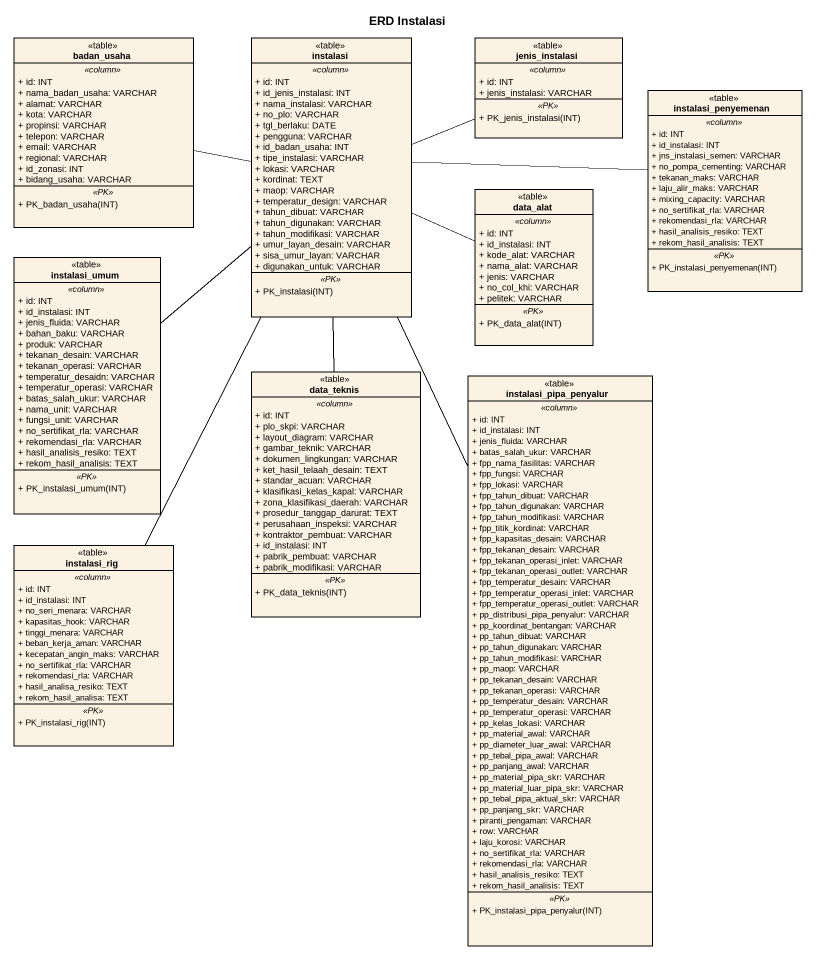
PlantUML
@startuml
title ERD Instalasi
hide circle
hide empty members
skinparam classAttributeIconSize 0
class badan_usaha <<table>> {
  .. <<column>> ..
  + id: INT
  + nama_badan_usaha: VARCHAR
  + alamat: VARCHAR
  + kota: VARCHAR
  + propinsi: VARCHAR
  + telepon: VARCHAR
  + email: VARCHAR
  + regional: VARCHAR
  + id_zonasi: INT
  + bidang_usaha: VARCHAR
  .. <<PK>> ..
  + PK_badan_usaha(INT)
}
class instalasi <<table>> {
  .. <<column>> ..
  + id: INT
  + id_jenis_instalasi: INT
  + nama_instalasi: VARCHAR
  + no_plo: VARCHAR
  + tgl_berlaku: DATE
  + pengguna: VARCHAR
  + id_badan_usaha: INT
  + tipe_instalasi: VARCHAR
  + lokasi: VARCHAR
  + kordinat: TEXT
  + maop: VARCHAR
  + temperatur_design: VARCHAR
  + tahun_dibuat: VARCHAR
  + tahun_digunakan: VARCHAR
  + tahun_modifikasi: VARCHAR
  + umur_layan_desain: VARCHAR
  + sisa_umur_layan: VARCHAR
  + digunakan_untuk: VARCHAR
  .. <<PK>> ..
  + PK_instalasi(INT)
}
class jenis_instalasi <<table>> {
  .. <<column>> ..
  + id: INT
  + jenis_instalasi: VARCHAR
  .. <<PK>> ..
  + PK_jenis_instalasi(INT)
}
class instalasi_penyemenan <<table>> {
  .. <<column>> ..
  + id: INT
  + id_instalasi: INT
  + jns_instalasi_semen: VARCHAR
  + no_pompa_cementing: VARCHAR
  + tekanan_maks: VARCHAR
  + laju_alir_maks: VARCHAR
  + mixing_capacity: VARCHAR
  + no_sertifikat_rla: VARCHAR
  + rekomendasi_rla: VARCHAR
  + hasil_analisis_resiko: TEXT
  + rekom_hasil_analisis: TEXT
  .. <<PK>> ..
  + PK_instalasi_penyemenan(INT)
}
class data_alat <<table>> {
  .. <<column>> ..
  + id: INT
  + id_instalasi: INT
  + kode_alat: VARCHAR
  + nama_alat: VARCHAR
  + jenis: VARCHAR
  + no_col_khi: VARCHAR
  + pelitek: VARCHAR
  .. <<PK>> ..
  + PK_data_alat(INT)
}
class instalasi_umum <<table>> {
  .. <<column>> ..
  + id: INT
  + id_instalasi: INT
  + jenis_fluida: VARCHAR
  + bahan_baku: VARCHAR
  + produk: VARCHAR
  + tekanan_desain: VARCHAR
  + tekanan_operasi: VARCHAR
  + temperatur_desaidn: VARCHAR
  + temperatur_operasi: VARCHAR
  + batas_salah_ukur: VARCHAR
  + nama_unit: VARCHAR
  + fungsi_unit: VARCHAR
  + no_sertifikat_rla: VARCHAR
  + rekomendasi_rla: VARCHAR
  + hasil_analisis_resiko: TEXT
  + rekom_hasil_analisis: TEXT
  .. <<PK>> ..
  + PK_instalasi_umum(INT)
}
class data_teknis <<table>> {
  .. <<column>> ..
  + id: INT
  + plo_skpi: VARCHAR
  + layout_diagram: VARCHAR
  + gambar_teknik: VARCHAR
  + dokumen_lingkungan: VARCHAR
  + ket_hasil_telaah_desain: TEXT
  + standar_acuan: VARCHAR
  + klasifikasi_kelas_kapal: VARCHAR
  + zona_klasifikasi_daerah: VARCHAR
  + prosedur_tanggap_darurat: TEXT
  + perusahaan_inspeksi: VARCHAR
  + kontraktor_pembuat: VARCHAR
  + id_instalasi: INT
  + pabrik_pembuat: VARCHAR
  + pabrik_modifikasi: VARCHAR
  .. <<PK>> ..
  + PK_data_teknis(INT)
}
class instalasi_pipa_penyalur <<table>> {
  .. <<column>> ..
  + id: INT
  + id_instalasi: INT
  + jenis_fluida: VARCHAR
  + batas_salah_ukur: VARCHAR
  + fpp_nama_fasilitas: VARCHAR
  + fpp_fungsi: VARCHAR
  + fpp_lokasi: VARCHAR
  + fpp_tahun_dibuat: VARCHAR
  + fpp_tahun_digunakan: VARCHAR
  + fpp_tahun_modifikasi: VARCHAR
  + fpp_titik_kordinat: VARCHAR
  + fpp_kapasitas_desain: VARCHAR
  + fpp_tekanan_desain: VARCHAR
  + fpp_tekanan_operasi_inlet: VARCHAR
  + fpp_tekanan_operasi_outlet: VARCHAR
  + fpp_temperatur_desain: VARCHAR
  + fpp_temperatur_operasi_inlet: VARCHAR
  + fpp_temperatur_operasi_outlet: VARCHAR
  + pp_distribusi_pipa_penyalur: VARCHAR
  + pp_koordinat_bentangan: VARCHAR
  + pp_tahun_dibuat: VARCHAR
  + pp_tahun_digunakan: VARCHAR
  + pp_tahun_modifikasi: VARCHAR
  + pp_maop: VARCHAR
  + pp_tekanan_desain: VARCHAR
  + pp_tekanan_operasi: VARCHAR
  + pp_temperatur_desain: VARCHAR
  + pp_temperatur_operasi: VARCHAR
  + pp_kelas_lokasi: VARCHAR
  + pp_material_awal: VARCHAR
  + pp_diameter_luar_awal: VARCHAR
  + pp_tebal_pipa_awal: VARCHAR
  + pp_panjang_awal: VARCHAR
  + pp_material_pipa_skr: VARCHAR
  + pp_material_luar_pipa_skr: VARCHAR
  + pp_tebal_pipa_aktual_skr: VARCHAR
  + pp_panjang_skr: VARCHAR
  + piranti_pengaman: VARCHAR
  + row: VARCHAR
  + laju_korosi: VARCHAR
  + no_sertifikat_rla: VARCHAR
  + rekomendasi_rla: VARCHAR
  + hasil_analisis_resiko: TEXT
  + rekom_hasil_analisis: TEXT
  .. <<PK>> ..
  + PK_instalasi_pipa_penyalur(INT)
}
class instalasi_rig <<table>> {
  .. <<column>> ..
  + id: INT
  + id_instalasi: INT
  + no_seri_menara: VARCHAR
  + kapasitas_hook: VARCHAR
  + tinggi_menara: VARCHAR
  + beban_kerja_aman: VARCHAR
  + kecepatan_angin_maks: VARCHAR
  + no_sertifikat_rla: VARCHAR
  + rekomendasi_rla: VARCHAR
  + hasil_analisa_resiko: TEXT
  + rekom_hasil_analisa: TEXT
  .. <<PK>> ..
  + PK_instalasi_rig(INT)
}
instalasi -left- badan_usaha
instalasi -right- jenis_instalasi
instalasi -- instalasi_umum
instalasi -- instalasi_rig
instalasi_penyemenan -left- instalasi
data_alat -left- instalasi
data_teknis -up- instalasi
instalasi_pipa_penyalur -up- instalasi
@enduml
